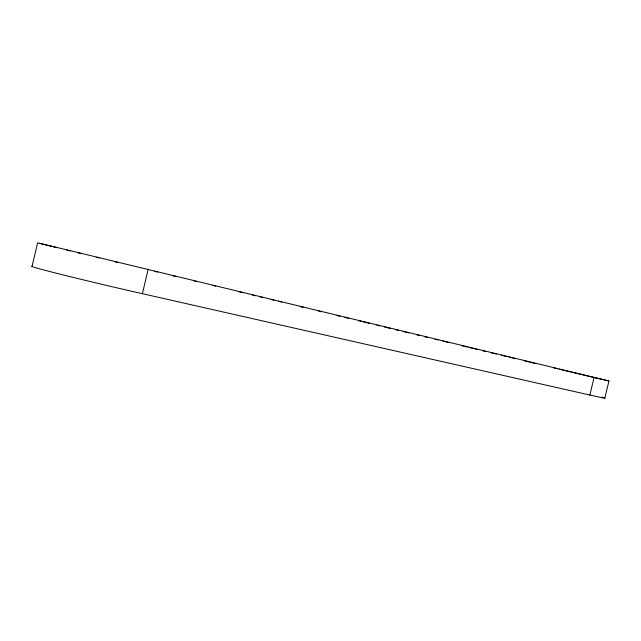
<?xml version="1.0" encoding="UTF-8"?>
<svg xmlns="http://www.w3.org/2000/svg" width="641" height="641" viewBox="0 0 641 641"><rect width="100%" height="100%" fill="white"/><g stroke="black" fill="none" stroke-linecap="round" stroke-linejoin="round"><path stroke-width="0.96" d="M32.05 266.368L37.635 242.851L41.208 243.644L608.95 380.978L604.8 398.149M32.459 266.263A81.127 1.514 13.2 0 0 142.382 293.682L148.207 269.26M142.382 293.682L589.84 395.04L594.119 377.333M608.926 380.986L590.649 376.708M589.8 376.499L572.293 372.333M553.936 367.95L557.486 368.799M559.24 369.216L563.631 370.266M564.505 370.474L571.355 372.109M515.532 358.712L508.986 357.125M524.21 360.803L528.769 361.901M529.682 362.125L536.389 363.735M96.15 257.209L99.067 257.914M114.611 261.68L117.519 262.385M154.433 271.319L157.349 272.024M172.886 275.782L175.802 276.487M194.263 280.958L197.172 281.663M212.716 285.421L215.632 286.126M238.941 291.767L242.827 292.713M252.546 295.06L255.455 295.765M260.31 296.943L263.227 297.648M270.999 299.531L273.915 300.236M278.771 301.406L281.679 302.111M300.14 306.582L303.057 307.287M318.593 311.045L321.51 311.75M337.054 315.516L339.962 316.221M344.826 317.399L348.712 318.337M358.423 320.684L361.34 321.389M363.279 321.862L369.104 323.272M376.876 325.155L379.793 325.86M384.648 327.038L390.473 328.448M395.337 329.618L398.245 330.323M403.109 331.501L408.934 332.911M416.706 334.794L419.615 335.499M424.478 336.677L427.387 337.382M435.159 339.257L438.075 339.962M442.931 341.14L448.756 342.55M461.384 345.611L467.217 347.021M469.156 347.486L473.042 348.432M474.989 348.896L477.898 349.601M482.761 350.779L485.67 351.484M490.525 352.662L496.358 354.072M501.214 355.25L507.039 356.66M77.561 252.706L81.351 253.628M66.728 250.07L70.254 250.927M53.227 246.769L56.841 247.658M47.875 245.455L52.322 246.553M46.977 245.239L39.718 243.42M603.814 397.684A58.98 0.833 13.7 0 1 589.84 395.04M601.875 397.108A58.98 0.833 13.7 0 1 603.269 397.516"/></g></svg>
